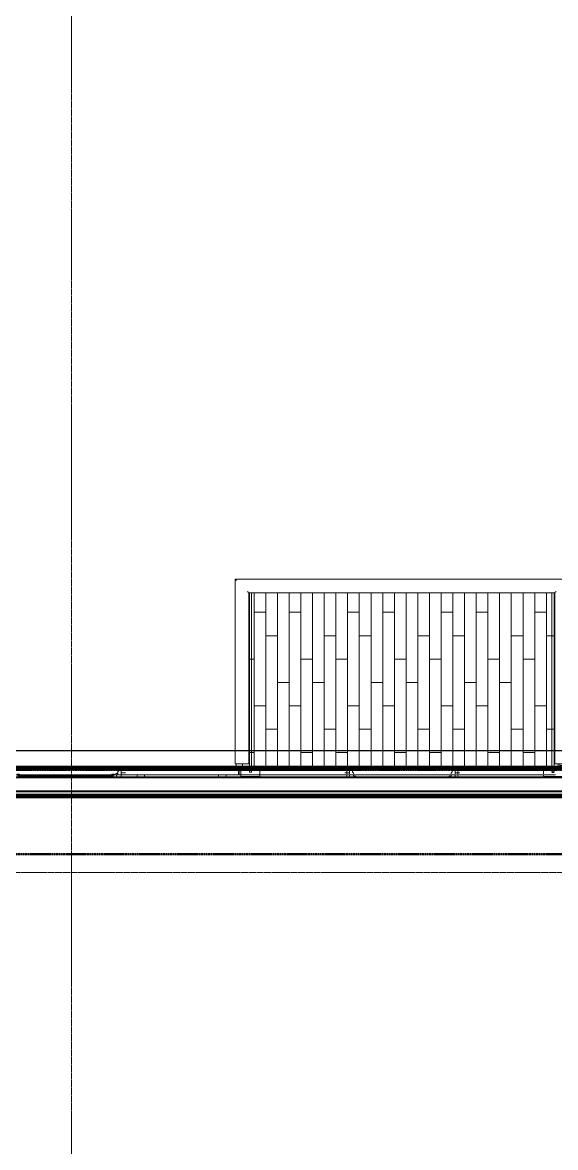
# Model space of a CAD drawing. Header units: inches. Extents: x -4235 to -464, y 9767 to 12269.
# Drawn here: x -3171.1 to -2988.7, y 10722.1 to 11107.2 of the extents above; entities that cross this region are included whole.
import ezdxf

# ---------------------------------------------------------------- set-up
doc = ezdxf.new("R2010")
doc.units = ezdxf.units.IN
doc.header["$MEASUREMENT"] = 0
doc.linetypes.add('Dash 1_16_', pattern=[0.125, 0.0625, -0.0625])
doc.linetypes.add('Grid Line 1_2_', pattern=[0.875, 0.5, -0.125, 0.125, -0.125])
for name, color, linetype, lineweight in [('A-DOOR-1', 31, 'Continuous', 9), ('A-DOOR-FRAM', 31, 'Continuous', 20), ('A-FLOR-1', 192, 'Continuous', 9), ('A-FLOR-HRAL', 11, 'Continuous', 9), ('A-FLOR-PATT-1', 9, 'Continuous', 9), ('A-GLAZ-1', 151, 'Continuous', 9), ('A-GLAZ-2', 151, 'Continuous', 20), ('A-ROOF-1', 10, 'Dash 1_16_', 9), ('A-WALL-1', 113, 'Continuous', 9), ('C-PROP-LINE-1', 91, 'Dash 1_16_', 50), ('S-GRID-1', 1, 'Grid Line 1_2_', 9)]:
    doc.layers.add(name, color=color, linetype=linetype, lineweight=lineweight)

# ---------------------------------------------------------------- blocks, each defined once
blk = doc.blocks.new('Basic Wall _ EXT - FIBER CEMENT - LARGE - ___-2505166-BACKGROUND - ROOF PLAN')
at = {"layer": 'A-WALL-1'}
for p, q in [((-3097.99, 10851.71), (-3137.31, 10851.71)), ((-3097.99, 10851.71), (-3137.31, 10851.71)), ((-3137.31, 10851.68), (-3097.99, 10851.68)), ((-3097.99, 10851.68), (-3137.31, 10851.68)), ((-3096.97, 10849.67), (-3137.31, 10849.67)), ((-3096.97, 10849.67), (-3137.31, 10849.67)), ((-3137.31, 10849.64), (-3129.32, 10849.64)), ((-3129.32, 10849.64), (-3137.31, 10849.64)), ((-3129.32, 10849.64), (-3101.45, 10849.64)), ((-3101.45, 10849.64), (-3129.32, 10849.64)), ((-3101.45, 10849.64), (-3096.97, 10849.64)), ((-3096.97, 10849.64), (-3101.45, 10849.64)), ((-3096.33, 10849.67), (-3096.97, 10849.67)), ((-3096.33, 10849.67), (-3096.97, 10849.67)), ((-3096.97, 10849.64), (-3096.33, 10849.64)), ((-3096.33, 10849.64), (-3096.97, 10849.64)), ((-3096.24, 10849.67), (-3096.33, 10849.67)), ((-3096.24, 10849.67), (-3096.33, 10849.67)), ((-3096.33, 10849.64), (-3096.24, 10849.64)), ((-3096.24, 10849.64), (-3096.33, 10849.64)), ((-3089.85, 10849.67), (-3096.22, 10849.67)), ((-3089.85, 10849.67), (-3096.22, 10849.67)), ((-3096.22, 10849.64), (-3089.85, 10849.64)), ((-3089.85, 10849.64), (-3096.22, 10849.64)), ((-3059.19, 10849.67), (-3089.83, 10849.67)), ((-3059.19, 10849.67), (-3089.83, 10849.67)), ((-3089.83, 10849.64), (-3059.19, 10849.64)), ((-3059.19, 10849.64), (-3089.83, 10849.64)), ((-2992.83, 10849.67), (-3023.06, 10849.67)), ((-2992.83, 10849.67), (-3023.06, 10849.67)), ((-3023.06, 10849.64), (-2992.83, 10849.64)), ((-2992.83, 10849.64), (-3023.06, 10849.64)), ((-2992.74, 10849.67), (-2992.83, 10849.67)), ((-2992.74, 10849.67), (-2992.83, 10849.67)), ((-2992.83, 10849.64), (-2992.74, 10849.64)), ((-2992.74, 10849.64), (-2992.83, 10849.64)), ((-2988.75, 10849.67), (-2992.72, 10849.67)), ((-2988.75, 10849.67), (-2992.72, 10849.67)), ((-2992.72, 10849.64), (-2988.75, 10849.64)), ((-2988.75, 10849.64), (-2992.72, 10849.64))]:
    blk.add_line(p, q, dxfattribs=at)
blk = doc.blocks.new('Basic Wall _ EXT - FIBER CEMENT - LARGE - ___-2162459-BACKGROUND - ROOF PLAN')
at = {"layer": 'A-WALL-1'}
for p, q in [((-3093.45, 10852.26), (-3400.56, 10852.26)), ((-3093.45, 10852.26), (-3400.55, 10852.26)), ((-3093.45, 10852.26), (-3400.55, 10852.26)), ((-3093.45, 10852.28), (-3400.53, 10852.28)), ((-3093.45, 10852.3), (-3400.52, 10852.3)), ((-3093.45, 10852.3), (-3400.52, 10852.3)), ((-3093.45, 10852.6), (-3400.21, 10852.6)), ((-3093.34, 10852.6), (-3093.4, 10852.6)), ((-3093.34, 10852.3), (-3093.4, 10852.3)), ((-3093.34, 10852.3), (-3093.4, 10852.3)), ((-3093.34, 10852.28), (-3093.4, 10852.28)), ((-3093.34, 10852.26), (-3093.4, 10852.26)), ((-3093.34, 10852.26), (-3093.4, 10852.26)), ((-3093.34, 10852.26), (-3093.4, 10852.26)), ((-3093.27, 10852.6), (-3093.34, 10852.6)), ((-3093.26, 10852.3), (-3093.34, 10852.3)), ((-3093.26, 10852.3), (-3093.34, 10852.3)), ((-3093.26, 10852.28), (-3093.34, 10852.28)), ((-3093.26, 10852.26), (-3093.34, 10852.26)), ((-3093.26, 10852.26), (-3093.34, 10852.26)), ((-3093.26, 10852.26), (-3093.34, 10852.26)), ((-3093.18, 10852.6), (-3093.26, 10852.6)), ((-3093.17, 10852.3), (-3093.26, 10852.3)), ((-3093.17, 10852.3), (-3093.26, 10852.3)), ((-3093.17, 10852.28), (-3093.26, 10852.28)), ((-3093.17, 10852.26), (-3093.26, 10852.26)), ((-3093.17, 10852.26), (-3093.26, 10852.26)), ((-3093.17, 10852.26), (-3093.26, 10852.26)), ((-3093.08, 10852.6), (-3093.17, 10852.6)), ((-3093.08, 10852.3), (-3093.17, 10852.3)), ((-3093.08, 10852.3), (-3093.17, 10852.3)), ((-3093.08, 10852.28), (-3093.17, 10852.28)), ((-3093.08, 10852.26), (-3093.17, 10852.26)), ((-3093.08, 10852.26), (-3093.17, 10852.26)), ((-3093.08, 10852.26), (-3093.17, 10852.26)), ((-3092.98, 10852.6), (-3093.08, 10852.6)), ((-3092.98, 10852.3), (-3093.08, 10852.3)), ((-3092.98, 10852.3), (-3093.08, 10852.3)), ((-3092.98, 10852.28), (-3093.08, 10852.28)), ((-3092.98, 10852.26), (-3093.08, 10852.26)), ((-3092.98, 10852.26), (-3093.08, 10852.26)), ((-3092.98, 10852.26), (-3093.08, 10852.26)), ((-3092.89, 10852.6), (-3092.98, 10852.6)), ((-3092.89, 10852.3), (-3092.98, 10852.3)), ((-3092.89, 10852.3), (-3092.98, 10852.3)), ((-3092.89, 10852.28), (-3092.98, 10852.28)), ((-3092.89, 10852.26), (-3092.98, 10852.26)), ((-3092.89, 10852.26), (-3092.98, 10852.26)), ((-3092.89, 10852.26), (-3092.98, 10852.26)), ((-3092.81, 10852.6), (-3092.89, 10852.6)), ((-3092.81, 10852.3), (-3092.89, 10852.3)), ((-3092.81, 10852.3), (-3092.89, 10852.3)), ((-3092.81, 10852.28), (-3092.89, 10852.28)), ((-3092.81, 10852.26), (-3092.89, 10852.26)), ((-3092.81, 10852.26), (-3092.89, 10852.26)), ((-3092.81, 10852.26), (-3092.89, 10852.26)), ((-3092.75, 10852.6), (-3092.81, 10852.6)), ((-3092.75, 10852.3), (-3092.81, 10852.3)), ((-3092.75, 10852.3), (-3092.81, 10852.3)), ((-3092.75, 10852.28), (-3092.81, 10852.28)), ((-3092.75, 10852.26), (-3092.81, 10852.26)), ((-3092.75, 10852.26), (-3092.81, 10852.26)), ((-3092.75, 10852.26), (-3092.81, 10852.26)), ((-2989.96, 10852.6), (-3092.7, 10852.6)), ((-2989.96, 10852.3), (-3092.7, 10852.3)), ((-2989.96, 10852.3), (-3092.7, 10852.3)), ((-2989.96, 10852.28), (-3092.7, 10852.28)), ((-2989.96, 10852.26), (-3092.7, 10852.26)), ((-2989.96, 10852.26), (-3092.7, 10852.26)), ((-2989.96, 10852.26), (-3092.7, 10852.26)), ((-2989.85, 10852.6), (-2989.91, 10852.6)), ((-2989.85, 10852.3), (-2989.91, 10852.3)), ((-2989.85, 10852.3), (-2989.91, 10852.3)), ((-2989.85, 10852.28), (-2989.91, 10852.28)), ((-2989.85, 10852.26), (-2989.91, 10852.26)), ((-2989.85, 10852.26), (-2989.91, 10852.26)), ((-2989.85, 10852.26), (-2989.91, 10852.26)), ((-2989.77, 10852.6), (-2989.85, 10852.6)), ((-2989.77, 10852.3), (-2989.85, 10852.3)), ((-2989.77, 10852.3), (-2989.85, 10852.3)), ((-2989.77, 10852.28), (-2989.85, 10852.28)), ((-2989.77, 10852.26), (-2989.85, 10852.26)), ((-2989.77, 10852.26), (-2989.85, 10852.26)), ((-2989.77, 10852.26), (-2989.85, 10852.26)), ((-2989.68, 10852.6), (-2989.77, 10852.6)), ((-2989.68, 10852.3), (-2989.77, 10852.3)), ((-2989.68, 10852.3), (-2989.77, 10852.3)), ((-2989.68, 10852.28), (-2989.77, 10852.28)), ((-2989.68, 10852.26), (-2989.77, 10852.26)), ((-2989.68, 10852.26), (-2989.77, 10852.26)), ((-2989.68, 10852.26), (-2989.77, 10852.26)), ((-2989.58, 10852.6), (-2989.68, 10852.6)), ((-2989.58, 10852.3), (-2989.68, 10852.3)), ((-2989.58, 10852.3), (-2989.68, 10852.3)), ((-2989.58, 10852.28), (-2989.68, 10852.28)), ((-2989.58, 10852.26), (-2989.68, 10852.26)), ((-2989.58, 10852.26), (-2989.68, 10852.26)), ((-2989.58, 10852.26), (-2989.68, 10852.26)), ((-2989.49, 10852.6), (-2989.58, 10852.6)), ((-2989.49, 10852.3), (-2989.58, 10852.3)), ((-2989.49, 10852.3), (-2989.58, 10852.3)), ((-2989.49, 10852.28), (-2989.58, 10852.28)), ((-2989.49, 10852.26), (-2989.58, 10852.26)), ((-2989.49, 10852.26), (-2989.58, 10852.26)), ((-2989.49, 10852.26), (-2989.58, 10852.26)), ((-2989.4, 10852.6), (-2989.48, 10852.6)), ((-2989.4, 10852.3), (-2989.48, 10852.3)), ((-2989.4, 10852.3), (-2989.48, 10852.3)), ((-2989.4, 10852.28), (-2989.48, 10852.28)), ((-2989.4, 10852.26), (-2989.48, 10852.26)), ((-2989.4, 10852.26), (-2989.48, 10852.26)), ((-2989.4, 10852.26), (-2989.48, 10852.26)), ((-2989.32, 10852.6), (-2989.39, 10852.6)), ((-2989.32, 10852.3), (-2989.39, 10852.3)), ((-2989.32, 10852.3), (-2989.39, 10852.3)), ((-2989.32, 10852.28), (-2989.39, 10852.28)), ((-2989.32, 10852.26), (-2989.39, 10852.26)), ((-2989.32, 10852.26), (-2989.39, 10852.26)), ((-2989.32, 10852.26), (-2989.39, 10852.26)), ((-2989.26, 10852.6), (-2989.32, 10852.6)), ((-2989.26, 10852.3), (-2989.32, 10852.3)), ((-2989.26, 10852.3), (-2989.32, 10852.3)), ((-2989.26, 10852.28), (-2989.32, 10852.28)), ((-2989.26, 10852.26), (-2989.32, 10852.26)), ((-2989.26, 10852.26), (-2989.32, 10852.26)), ((-2989.26, 10852.26), (-2989.32, 10852.26)), ((-2637.56, 10852.6), (-2989.21, 10852.6)), ((-2637.56, 10852.3), (-2989.21, 10852.3)), ((-2637.56, 10852.3), (-2989.21, 10852.3)), ((-2637.56, 10852.28), (-2989.21, 10852.28)), ((-2637.56, 10852.26), (-2989.21, 10852.26)), ((-2637.56, 10852.26), (-2989.21, 10852.26)), ((-2637.56, 10852.26), (-2989.21, 10852.26)), ((-3403.17, 10849.64), (-3096.33, 10849.64)), ((-3096.33, 10849.64), (-3403.17, 10849.64)), ((-3096.33, 10849.67), (-3403.14, 10849.67)), ((-3096.33, 10849.67), (-3403.14, 10849.67)), ((-3096.24, 10849.67), (-3096.33, 10849.67)), ((-3096.24, 10849.67), (-3096.33, 10849.67)), ((-3096.33, 10849.64), (-3096.24, 10849.64)), ((-3096.24, 10849.64), (-3096.33, 10849.64)), ((-3089.85, 10849.67), (-3096.22, 10849.67)), ((-3089.85, 10849.67), (-3096.22, 10849.67)), ((-3096.22, 10849.64), (-3089.85, 10849.64)), ((-3089.85, 10849.64), (-3096.22, 10849.64)), ((-2992.83, 10849.67), (-3089.83, 10849.67)), ((-2992.83, 10849.67), (-3089.83, 10849.67)), ((-3089.83, 10849.64), (-2992.83, 10849.64)), ((-2992.83, 10849.64), (-3089.83, 10849.64)), ((-2992.74, 10849.67), (-2992.83, 10849.67)), ((-2992.74, 10849.67), (-2992.83, 10849.67)), ((-2992.83, 10849.64), (-2992.74, 10849.64)), ((-2992.74, 10849.64), (-2992.83, 10849.64)), ((-2988.75, 10849.67), (-2992.72, 10849.67)), ((-2988.75, 10849.67), (-2992.72, 10849.67)), ((-2992.72, 10849.64), (-2988.75, 10849.64)), ((-2988.75, 10849.64), (-2992.72, 10849.64))]:
    blk.add_line(p, q, dxfattribs=at)
blk = doc.blocks.new('Basic Wall _ EXT - FIBER CEMENT - SMALL - ___-2145933-BACKGROUND - ROOF PLAN')
at = {"layer": 'A-WALL-1'}
for p, q in [((-3394.94, 10857.87), (-2061.81, 10857.87)), ((-2061.81, 10857.87), (-3394.94, 10857.87)), ((-2061.73, 10857.95), (-3394.86, 10857.95)), ((-2061.73, 10857.95), (-3394.86, 10857.95)), ((-2070.72, 10848.97), (-3403.85, 10848.97)), ((-2068.29, 10851.39), (-3401.42, 10851.39)), ((-2068.29, 10851.39), (-3401.42, 10851.39)), ((-2077.17, 10848.97), (-3401.42, 10848.97)), ((-2068.22, 10851.47), (-3401.34, 10851.47)), ((-2067.84, 10851.85), (-3400.96, 10851.85)), ((-2067.77, 10851.92), (-3400.89, 10851.92)), ((-2077.91, 10841.78), (-3411.03, 10841.78)), ((-2077.8, 10841.89), (-3410.92, 10841.89)), ((-2077.67, 10842.02), (-3410.8, 10842.02)), ((-2077.6, 10842.08), (-3410.73, 10842.08)), ((-3410.52, 10842.29), (-2077.4, 10842.29)), ((-3410.37, 10842.44), (-2077.25, 10842.44)), ((-2077.24, 10842.45), (-3410.36, 10842.45)), ((-2077.2, 10842.48), (-3410.33, 10842.48)), ((-2077.17, 10842.52), (-3410.3, 10842.52)), ((-2077.18, 10842.51), (-3410.3, 10842.51)), ((-2077.17, 10842.52), (-3410.29, 10842.52)), ((-2077.11, 10842.58), (-3410.23, 10842.58)), ((-2077.1, 10842.59), (-3410.22, 10842.59)), ((-2077.05, 10842.64), (-3410.17, 10842.64)), ((-3409.82, 10842.99), (-2076.7, 10842.99)), ((-2076.7, 10842.99), (-3409.82, 10842.99)), ((-3408.95, 10843.86), (-2075.83, 10843.86)), ((-2075.83, 10843.86), (-3408.95, 10843.86)), ((-2075.62, 10844.06), (-3408.75, 10844.06)), ((-2075.62, 10844.06), (-3408.75, 10844.06)), ((-2075.54, 10844.14), (-3408.67, 10844.14)), ((-2075.54, 10844.14), (-3408.67, 10844.14))]:
    blk.add_line(p, q, dxfattribs=at)
blk = doc.blocks.new('Door-Inswing-Andersen-400_Series-Single - 3_ 0-1_8_ x 6_ 7-1_2_ - 3rd floor-2895941-BACKGROUND - ROOF PLAN')
at = {"layer": 'A-DOOR-FRAM'}
for p, q in [((-19.69, -3.44), (-18.06, -3.44)), ((-18.06, -2.01), (-18.06, -1.69)), ((-18.06, -2.01), (-18.06, -1.69)), ((-18.06, -2.69), (-18.06, -2.01)), ((-18.06, -2.69), (-18.06, -2.01)), ((-18.06, -2.84), (-18.06, -2.72)), ((-18.06, -2.84), (-18.06, -2.72)), ((-18.06, -4.11), (-18.06, -3)), ((-18.06, -4.11), (-18.06, -3)), ((-16.71, -3.4), (-17.03, -3.63)), ((-17.03, -3.63), (-17.03, -4.11)), ((-16, -2.23), (-16.69, -2.39)), ((-16.69, -2.39), (-16.69, -2.69)), ((-16.69, -2.72), (-16.69, -2.84)), ((-16.69, -3), (-16.69, -3.39)), ((-16, -1.69), (-16, -2.01)), ((-16, -2.01), (-16, -2.23)), ((16, -1.69), (16, -2.01)), ((16, -2.01), (16, -2.23)), ((16, -2.23), (16.69, -2.39)), ((16.69, -2.39), (16.69, -2.69)), ((16.69, -2.74), (16.69, -2.84)), ((16.69, -3), (16.69, -3.37)), ((16.69, -3.39), (17.03, -3.63)), ((17.03, -3.63), (17.03, -4.11)), ((18.06, -2.01), (18.06, -1.69)), ((18.06, -1.69), (18.06, -2.01)), ((18.06, -2.69), (18.06, -2.01)), ((18.06, -2.01), (18.06, -2.69)), ((18.06, -2.84), (18.06, -2.74)), ((18.06, -2.74), (18.06, -2.84)), ((18.06, -4.11), (18.06, -3)), ((18.06, -3), (18.06, -4.11)), ((19.69, -3.44), (18.06, -3.44)), ((-18.06, -4.26), (-18.06, -4.22)), ((-18.06, -4.26), (-18.06, -4.22)), ((-18.06, -4.75), (-18.06, -4.56)), ((-18.06, -4.75), (-17.03, -4.75)), ((-17.03, -4.22), (-17.03, -4.26)), ((-17.03, -4.56), (-17.03, -4.75)), ((17.03, -4.22), (17.03, -4.27)), ((17.03, -4.56), (17.03, -4.75)), ((18.06, -4.75), (17.03, -4.75)), ((18.06, -4.27), (18.06, -4.22)), ((18.06, -4.22), (18.06, -4.27)), ((18.06, -4.75), (18.06, -4.56))]:
    blk.add_line(p, q, dxfattribs=at)
blk = doc.blocks.new('Window-Double_Hung-Andersen-400_Series-Tilt_Wash - DOUBLE HUNG - COTTAGE - 3RD FLOOR-V71-BACKGROUND - ROOF PLAN')
at = {"layer": 'A-GLAZ-1'}
for p, q in [((-16.29, 2.5), (-15.7, 2.5)), ((-16.29, 2.12), (-15.7, 2.12)), ((-15.82, 2.5), (-15.82, 2.12)), ((-15.7, 2.62), (15.7, 2.62)), ((-15.7, 2.5), (15.7, 2.5)), ((-15.7, 2.12), (15.7, 2.12)), ((-15.7, 2), (15.7, 2)), ((16.29, 2.5), (15.7, 2.5)), ((16.29, 2.12), (15.7, 2.12)), ((15.82, 2.5), (15.82, 2.12))]:
    blk.add_line(p, q, dxfattribs=at)
at = {"layer": 'A-GLAZ-2'}
for p, q in [((19.01, 4.81), (-19.01, 4.81)), ((-19.01, 4.81), (-19.01, 4.56)), ((-19.01, 4.33), (-19.01, 4.28)), ((-19.01, 4.11), (-19.01, 3)), ((-18.2, 4.81), (-18.2, 4.56)), ((-18.2, 4.33), (-18.2, 4.28)), ((-18.2, 4.11), (-18.2, 4)), ((-18.2, 4), (-17.92, 4)), ((-17.92, 4), (-17.61, 3.19)), ((17.92, 4), (17.83, 3.75)), ((18.2, 4), (17.92, 4)), ((18.2, 4.81), (18.2, 4.56)), ((18.2, 4.39), (18.2, 4.34)), ((18.2, 4.33), (18.2, 4.28)), ((18.2, 4.27), (18.2, 4.22)), ((18.2, 4.11), (18.2, 4)), ((19.01, 4.56), (19.01, 4.81)), ((19.01, 4.34), (19.01, 4.39)), ((19.01, 4.28), (19.01, 4.33)), ((19.01, 4.22), (19.01, 4.27)), ((19.01, 3), (19.01, 4.11)), ((-19.01, 3.44), (-20.51, 3.44)), ((-19.01, 2.94), (-19.01, 2.9)), ((-19.01, 2.83), (-19.01, 2.72)), ((-19.01, 2.69), (-19.01, 2.01)), ((-19.01, 2.01), (-19.01, 1.69)), ((-17.61, 3.19), (-17.14, 3.19)), ((-17.42, 2.75), (-16.57, 2.75)), ((-17.42, 2.69), (-17.42, 2.01)), ((-17.42, 2.01), (-17.42, 1.69)), ((-17.14, 3.19), (-17.14, 3)), ((-17.14, 2.94), (-17.14, 2.9)), ((-17.14, 2.89), (-17.14, 2.84)), ((-17.14, 2.83), (-17.14, 2.75)), ((-15.86, 2.97), (-16.57, 2.97)), ((-16.57, 2.9), (-16.57, 2.94)), ((-16.57, 2.84), (-16.57, 2.89)), ((-16.57, 2.72), (-16.57, 2.82)), ((-16.57, 2.62), (-16.57, 2.69)), ((-15.7, 2.62), (-16.57, 2.62)), ((-16.29, 2.62), (-16.29, 2.01)), ((-15.7, 2), (-16.29, 2)), ((-15.84, 2.94), (-15.82, 2.9)), ((-15.82, 2.89), (-15.8, 2.84)), ((-15.79, 2.82), (-15.74, 2.72)), ((-15.78, 1.69), (-15.7, 2)), ((-15.73, 2.69), (-15.7, 2.62)), ((15.73, 2.69), (15.7, 2.63)), ((15.7, 2.62), (16.57, 2.62)), ((15.7, 2), (16.29, 2)), ((15.78, 1.69), (15.7, 2)), ((15.78, 2.8), (15.74, 2.72)), ((15.82, 2.89), (15.8, 2.84)), ((15.84, 2.94), (15.82, 2.9)), ((15.86, 2.97), (16.57, 2.97)), ((16.29, 2.62), (16.29, 2.01)), ((16.57, 2.9), (16.57, 2.94)), ((16.57, 2.84), (16.57, 2.89)), ((16.57, 2.72), (16.57, 2.8)), ((17.42, 2.75), (16.57, 2.75)), ((17.14, 3.19), (17.14, 3.06)), ((17.61, 3.19), (17.14, 3.19)), ((17.14, 3.05), (17.14, 3)), ((17.14, 2.94), (17.14, 2.9)), ((17.14, 2.89), (17.14, 2.84)), ((17.14, 2.8), (17.14, 2.75)), ((17.42, 2.68), (17.42, 2.01)), ((17.42, 2.01), (17.42, 1.71)), ((17.83, 3.75), (17.61, 3.19)), ((19.01, 3.44), (20.51, 3.44)), ((19.01, 2.9), (19.01, 2.94)), ((19.01, 2.84), (19.01, 2.89)), ((19.01, 2.72), (19.01, 2.8)), ((19.01, 2.01), (19.01, 2.69)), ((19.01, 1.69), (19.01, 2.01))]:
    blk.add_line(p, q, dxfattribs=at)
blk = doc.blocks.new('Railing - Baluster_01-V160-BACKGROUND - ROOF PLAN')
at = {"layer": 'A-FLOR-HRAL'}
for p, q in [((-0.59, 1.18), (0.59, 1.18)), ((-0.59, 0.59), (-0.59, 1.18)), ((0.59, 1.18), (0.59, 0.59))]:
    blk.add_line(p, q, dxfattribs=at)
blk = doc.blocks.new('Railing - Railing-2700292-BACKGROUND - ROOF PLAN')
at = {"layer": 'A-FLOR-HRAL'}
for p, q in [((-2984.3, 10916.64), (-3098.35, 10916.64)), ((-3098.35, 10916.64), (-3098.35, 10857.95)), ((-2984.3, 10857.95), (-2984.3, 10916.64)), ((-3093.62, 10911.91), (-2989.02, 10911.91)), ((-3093.62, 10857.95), (-3093.62, 10911.91)), ((-2989.02, 10911.91), (-2989.02, 10857.95)), ((-3098.35, 10857.95), (-3098.35, 10857.87)), ((-3098.35, 10857.87), (-3098.35, 10853.39)), ((-3093.62, 10857.87), (-3093.62, 10857.95)), ((-3093.62, 10853.39), (-3093.62, 10857.87)), ((-2989.02, 10857.95), (-2989.02, 10857.87)), ((-2989.02, 10857.87), (-2989.02, 10853.39)), ((-2984.3, 10857.87), (-2984.3, 10857.95)), ((-2984.3, 10853.39), (-2984.3, 10857.87)), ((-3097.88, 10853.39), (-3098.35, 10853.39)), ((-3094.1, 10853.39), (-3097.88, 10853.39)), ((-3093.76, 10853.39), (-3094.1, 10853.39)), ((-3093.62, 10853.39), (-3093.76, 10853.39)), ((-2988.55, 10853.39), (-2989.02, 10853.39)), ((-2984.77, 10853.39), (-2988.55, 10853.39)), ((-2984.3, 10853.39), (-2984.77, 10853.39))]:
    blk.add_line(p, q, dxfattribs=at)
for points, knots in [([(-3098.35, 10916.64), (-3098.35, 10916.64), (-3098.34, 10916.63), (-3098.31, 10916.6), (-3098.29, 10916.58), (-3098.26, 10916.55), (-3098.23, 10916.52), (-3098.2, 10916.49), (-3098.16, 10916.46), (-3098.12, 10916.41), (-3098.09, 10916.38), (-3098.05, 10916.34), (-3097.98, 10916.27), (-3097.92, 10916.21), (-3097.88, 10916.17)], [0, 0, 0, 0, 0.166667, 0.25, 0.333333, 0.416667, 0.458333, 0.5, 0.583333, 0.666667, 0.708333, 0.75, 0.833333, 1, 1, 1, 1]), ([(-2984.3, 10916.64), (-2984.3, 10916.64), (-2984.31, 10916.63), (-2984.33, 10916.6), (-2984.36, 10916.58), (-2984.39, 10916.55), (-2984.42, 10916.52), (-2984.44, 10916.49), (-2984.48, 10916.46), (-2984.53, 10916.41), (-2984.56, 10916.38), (-2984.6, 10916.34), (-2984.67, 10916.27), (-2984.73, 10916.21), (-2984.77, 10916.17)], [0, 0, 0, 0, 0.166667, 0.25, 0.333333, 0.416667, 0.458333, 0.5, 0.583333, 0.666667, 0.708333, 0.75, 0.833333, 1, 1, 1, 1]), ([(-3094.1, 10912.39), (-3094.05, 10912.35), (-3093.99, 10912.28), (-3093.92, 10912.21), (-3093.87, 10912.16), (-3093.83, 10912.12), (-3093.8, 10912.09), (-3093.77, 10912.06), (-3093.74, 10912.03), (-3093.72, 10912.01), (-3093.69, 10911.98), (-3093.66, 10911.95), (-3093.63, 10911.92), (-3093.62, 10911.91), (-3093.62, 10911.91)], [0, 0, 0, 0, 0.166667, 0.25, 0.333333, 0.375, 0.416667, 0.5, 0.541667, 0.583333, 0.666667, 0.75, 0.833333, 1, 1, 1, 1]), ([(-2988.55, 10912.39), (-2988.59, 10912.35), (-2988.65, 10912.28), (-2988.73, 10912.21), (-2988.78, 10912.16), (-2988.81, 10912.12), (-2988.85, 10912.09), (-2988.88, 10912.06), (-2988.91, 10912.03), (-2988.93, 10912.01), (-2988.96, 10911.98), (-2988.99, 10911.95), (-2989.02, 10911.92), (-2989.02, 10911.92), (-2989.02, 10911.91)], [0, 0, 0, 0, 0.166667, 0.25, 0.333333, 0.375, 0.416667, 0.5, 0.541667, 0.583333, 0.666667, 0.75, 0.833333, 1, 1, 1, 1])]:
    blk.add_open_spline(points, degree=3, knots=knots, dxfattribs=at)
at = {"rotation": 180}
blk.add_blockref('Railing - Baluster_01-V160-BACKGROUND - ROOF PLAN', (-2986.66, 10853.98), dxfattribs=at)
blk = doc.blocks.new('Walls 99 - Walls 1-2572281-BACKGROUND - ROOF PLAN')
at = {"layer": 'A-WALL-1'}
for p, q in [((-2989.96, 10911.92), (-2989.96, 10857.95)), ((-2989.21, 10857.95), (-2989.21, 10911.92)), ((-2989.96, 10857.95), (-2989.96, 10857.87)), ((-2989.96, 10857.87), (-2989.96, 10852.02)), ((-2989.21, 10857.87), (-2989.21, 10857.95)), ((-2989.21, 10852.02), (-2989.21, 10857.87)), ((-2992.83, 10852.02), (-2992.83, 10851.92)), ((-2989.96, 10852.02), (-2992.83, 10852.02)), ((-2992.83, 10852.02), (-2986.33, 10852.02)), ((-2989.96, 10852.02), (-2989.96, 10851.92)), ((-2989.85, 10852.02), (-2989.91, 10852.02)), ((-2989.77, 10852.02), (-2989.85, 10852.02)), ((-2989.68, 10852.02), (-2989.77, 10852.02)), ((-2989.58, 10852.02), (-2989.68, 10852.02)), ((-2989.49, 10852.02), (-2989.58, 10852.02)), ((-2989.39, 10852.02), (-2989.48, 10852.02)), ((-2989.32, 10852.02), (-2989.39, 10852.02)), ((-2989.26, 10852.02), (-2989.31, 10852.02)), ((-2989.21, 10851.92), (-2989.21, 10852.02)), ((-2986.33, 10852.02), (-2989.2, 10852.02)), ((-2986.33, 10851.92), (-2986.33, 10852.02)), ((-2992.83, 10851.92), (-2992.83, 10851.51)), ((-2992.83, 10851.06), (-2992.83, 10849.95)), ((-2992.83, 10849.79), (-2992.83, 10849.08)), ((-2986.33, 10849.08), (-2992.83, 10849.08)), ((-2992.83, 10849.08), (-2992.72, 10849.08)), ((-2992.72, 10849.08), (-2992.4, 10849.08)), ((-2992.4, 10849.08), (-2991.88, 10849.08)), ((-2991.88, 10849.08), (-2991.21, 10849.08)), ((-2991.21, 10849.08), (-2990.42, 10849.08)), ((-2990.42, 10849.08), (-2986.33, 10849.08)), ((-2989.96, 10851.92), (-2989.96, 10851.51)), ((-2989.96, 10851.06), (-2989.96, 10850.71)), ((-2989.21, 10851.51), (-2989.21, 10851.92)), ((-2989.21, 10850.71), (-2989.21, 10851.06)), ((-2986.33, 10851.51), (-2986.33, 10851.92)), ((-2986.33, 10849.95), (-2986.33, 10851.06)), ((-2986.33, 10849.08), (-2986.33, 10849.79))]:
    blk.add_line(p, q, dxfattribs=at)
for start_param, end_param in [(2.879793, 3.141593), (3.141593, 3.403392), (2.356194, 2.879793), (3.403392, 3.926991), (1.308997, 2.356194), (3.926991, 4.43523), (4.45059, 4.974188), (0.523599, 1.308997), (4.991351, 6.283185), (0.022268, 0.442878)]:
    blk.add_ellipse((-2989.58, 10850.71), major_axis=(0.375, 0), ratio=0.86769, start_param=start_param, end_param=end_param, dxfattribs=at)
blk = doc.blocks.new('Walls 100 - Walls 1-2572300-BACKGROUND - ROOF PLAN')
at = {"layer": 'A-WALL-1'}
for p, q in [((-3093.45, 10911.91), (-3093.45, 10857.95)), ((-3092.7, 10857.95), (-3092.7, 10911.91)), ((-3093.45, 10857.95), (-3093.45, 10857.87)), ((-3093.45, 10857.87), (-3093.45, 10852.02)), ((-3092.7, 10857.87), (-3092.7, 10857.95)), ((-3092.7, 10852.02), (-3092.7, 10857.87)), ((-3096.33, 10852.02), (-3096.33, 10851.92)), ((-3093.45, 10852.02), (-3096.33, 10852.02)), ((-3096.33, 10852.02), (-3089.83, 10852.02)), ((-3093.45, 10852.02), (-3093.45, 10851.92)), ((-3093.34, 10852.02), (-3093.4, 10852.02)), ((-3093.27, 10852.02), (-3093.34, 10852.02)), ((-3093.18, 10852.02), (-3093.27, 10852.02)), ((-3093.08, 10852.02), (-3093.17, 10852.02)), ((-3092.98, 10852.02), (-3093.08, 10852.02)), ((-3092.89, 10852.02), (-3092.98, 10852.02)), ((-3092.81, 10852.02), (-3092.89, 10852.02)), ((-3092.75, 10852.02), (-3092.81, 10852.02)), ((-3092.7, 10851.92), (-3092.7, 10852.02)), ((-3089.83, 10852.02), (-3092.7, 10852.02)), ((-3089.83, 10851.92), (-3089.83, 10852.02)), ((-3096.33, 10851.92), (-3096.33, 10851.51)), ((-3096.33, 10851.34), (-3096.33, 10851.3)), ((-3096.33, 10851.28), (-3096.33, 10851.23)), ((-3096.33, 10851.22), (-3096.33, 10851.17)), ((-3096.33, 10851.16), (-3096.33, 10851.11)), ((-3096.33, 10851.06), (-3096.33, 10849.95)), ((-3096.33, 10849.84), (-3096.33, 10849.08)), ((-3089.83, 10849.08), (-3096.33, 10849.08)), ((-3096.33, 10849.08), (-3095.89, 10849.08)), ((-3095.89, 10849.08), (-3095.37, 10849.08)), ((-3095.37, 10849.08), (-3094.7, 10849.08)), ((-3094.7, 10849.08), (-3093.08, 10849.08)), ((-3093.45, 10851.92), (-3093.45, 10851.51)), ((-3093.45, 10851.34), (-3093.45, 10851.3)), ((-3093.45, 10851.28), (-3093.45, 10851.23)), ((-3093.45, 10851.22), (-3093.45, 10851.17)), ((-3093.45, 10851.16), (-3093.45, 10851.11)), ((-3093.45, 10851.06), (-3093.45, 10850.71)), ((-3093.08, 10849.08), (-3089.83, 10849.08)), ((-3092.7, 10851.51), (-3092.7, 10851.92)), ((-3092.7, 10851.3), (-3092.7, 10851.34)), ((-3092.7, 10851.23), (-3092.7, 10851.28)), ((-3092.7, 10851.17), (-3092.7, 10851.22)), ((-3092.7, 10851.11), (-3092.7, 10851.16)), ((-3092.7, 10850.71), (-3092.7, 10851.06)), ((-3089.83, 10851.51), (-3089.83, 10851.92)), ((-3089.83, 10851.3), (-3089.83, 10851.34)), ((-3089.83, 10851.23), (-3089.83, 10851.28)), ((-3089.83, 10851.17), (-3089.83, 10851.22)), ((-3089.83, 10851.11), (-3089.83, 10851.16)), ((-3089.83, 10849.95), (-3089.83, 10851.06)), ((-3089.83, 10849.08), (-3089.83, 10849.84))]:
    blk.add_line(p, q, dxfattribs=at)
for start_param, end_param in [(2.879793, 3.141593), (3.141593, 3.403392), (2.356194, 2.879793), (3.403392, 6.283185), (2.094395, 2.356194), (1.832596, 2.094395), (1.570796, 1.832596), (1.308997, 1.570796), (1.047198, 1.308997), (0.523599, 1.047198), (0.022268, 0.442878)]:
    blk.add_ellipse((-3093.08, 10850.71), major_axis=(0.375, 0), ratio=0.86769, start_param=start_param, end_param=end_param, dxfattribs=at)
blk = doc.blocks.new('Family - ___-2835860-BACKGROUND - ROOF PLAN')
at = {"layer": 'C-PROP-LINE-1'}
blk.add_line((-2067.92, 10851.39), (-3401.42, 10851.39), dxfattribs=at)
blk = doc.blocks.new('Family - ___-2835903-BACKGROUND - ROOF PLAN')
at = {"layer": 'C-PROP-LINE-1'}
blk.add_line((-2096.82, 10822.49), (-3400.92, 10822.49), dxfattribs=at)
blk = doc.blocks.new('Family - ___-2835932-BACKGROUND - ROOF PLAN')
at = {"layer": 'C-PROP-LINE-1'}
blk.add_line((-2067.92, 10851.39), (-3401.42, 10851.39), dxfattribs=at)

msp = doc.modelspace()

# ---------------------------------------------------------------- hatches: boundary and pattern name
at = {"layer": 'A-FLOR-PATT-1'}
h = msp.add_hatch(dxfattribs=at)
h.set_pattern_fill('FP_35', color=256, style=0, pattern_type=2)
h.set_pattern_definition([(270, (-3759.859, 9809.277), (4, 2e-16), []), (0, (-3759.859, 9809.277), (8, 8), [4, -28]), (0, (-3755.859, 9793.277), (8, 8), [4, -28])])
h.paths.add_polyline_path([(-3096.33, 10851.39), (-2984.66, 10851.43), (-2984.66, 10853.39), (-2986.07, 10853.39), (-2986.07, 10852.8), (-2987.25, 10852.8), (-2987.25, 10853.39), (-2989.02, 10853.39), (-2989.06, 10911.91), (-3093.62, 10911.91), (-3093.64, 10853.39), (-3097.99, 10853.39), (-3097.99, 10851.39), (-3096.97, 10851.39)], flags=0)

# ---------------------------------------------------------------- linework, layer by layer
at = {"layer": 'A-FLOR-1'}
for p, q in [((-3097.99, 10853.39), (-3097.99, 10852.59)), ((-3097.99, 10852.43), (-3097.99, 10852.3)), ((-3097.99, 10852.26), (-3097.99, 10851.51)), ((-3097.99, 10851.39), (-3096.33, 10851.39))]:
    msp.add_line(p, q, dxfattribs=at)
at = {"layer": 'A-ROOF-1'}
msp.add_line((-3404.17, 10848.64), (-2077.17, 10848.64), dxfattribs=at)
at = {"layer": 'A-WALL-1'}
for p, q in [((-2072.55, 10851.39), (-3401.42, 10851.39)), ((-2077.17, 10848.64), (-3401.42, 10848.64)), ((-3096.33, 10851.14), (-3138.5, 10851.14)), ((-3138.5, 10849.95), (-3138.5, 10851.06)), ((-3138.5, 10849.85), (-3138.5, 10849.89)), ((-3138.5, 10849.79), (-3138.5, 10849.84)), ((-3138.5, 10849.67), (-3138.5, 10849.75)), ((-3138.5, 10849.64), (-3138.5, 10849.65)), ((-3096.97, 10849.64), (-3138.5, 10849.64)), ((-3137.31, 10851.3), (-3137.31, 10851.34)), ((-3137.31, 10851.23), (-3137.31, 10851.28)), ((-3137.31, 10851.17), (-3137.31, 10851.22)), ((-3137.31, 10848.64), (-3137.31, 10849.64)), ((-3136.94, 10851.34), (-3136.94, 10851.3)), ((-3136.94, 10851.28), (-3136.94, 10851.23)), ((-3136.94, 10851.22), (-3136.94, 10851.17)), ((-3136.75, 10851.39), (-3098.72, 10851.39)), ((-3136.75, 10851.34), (-3136.75, 10851.3)), ((-3136.75, 10851.28), (-3136.75, 10851.23)), ((-3136.75, 10851.22), (-3136.75, 10851.17)), ((-3131.86, 10848.64), (-3131.86, 10849.64)), ((-3129.32, 10848.64), (-3129.32, 10849.64)), ((-3103.99, 10849.64), (-3103.99, 10848.64)), ((-3101.45, 10849.64), (-3101.45, 10848.64)), ((-3098.91, 10851.3), (-3098.91, 10851.34)), ((-3098.91, 10851.17), (-3098.91, 10851.22)), ((-3098.72, 10851.3), (-3098.72, 10851.34)), ((-3098.72, 10851.17), (-3098.72, 10851.22)), ((-3097.16, 10851.06), (-3097.16, 10849.95)), ((-3097.16, 10849.84), (-3097.16, 10849.67)), ((-3096.97, 10851.06), (-3096.97, 10849.95)), ((-3096.97, 10849.84), (-3096.97, 10849.67)), ((-3096.97, 10849.65), (-3096.97, 10849.64)), ((-3093.45, 10851.14), (-3096.29, 10851.14)), ((-3093.34, 10851.14), (-3093.4, 10851.14)), ((-3093.26, 10851.14), (-3093.34, 10851.14)), ((-3093.17, 10851.14), (-3093.26, 10851.14)), ((-3093.08, 10851.14), (-3093.17, 10851.14)), ((-3092.98, 10851.14), (-3093.08, 10851.14)), ((-3092.89, 10851.14), (-3092.98, 10851.14)), ((-3092.82, 10851.14), (-3092.89, 10851.14)), ((-3092.75, 10851.14), (-3092.81, 10851.14)), ((-3089.94, 10851.14), (-3092.7, 10851.14)), ((-3059.19, 10851.14), (-3089.9, 10851.14)), ((-3060.14, 10851.22), (-3060.14, 10851.17)), ((-3060.14, 10851.06), (-3060.14, 10849.95)), ((-3059.19, 10850.39), (-3060.14, 10850.39)), ((-3060.14, 10849.79), (-3060.14, 10849.69)), ((-3060.14, 10849.64), (-3060.14, 10848.64)), ((-3023.06, 10851.39), (-3059.19, 10851.39)), ((-3059.19, 10851.22), (-3059.19, 10851.17)), ((-3059.19, 10851.06), (-3059.19, 10849.95)), ((-3059.19, 10849.79), (-3059.19, 10849.69)), ((-3059.19, 10849.64), (-3059.19, 10848.64)), ((-3023.06, 10851.17), (-3023.06, 10851.22)), ((-2992.83, 10851.14), (-3023.06, 10851.14)), ((-3023.06, 10849.95), (-3023.06, 10851.06)), ((-3022.11, 10850.39), (-3023.06, 10850.39)), ((-3023.06, 10849.67), (-3023.06, 10849.79)), ((-3023.06, 10848.64), (-3023.06, 10849.64)), ((-3022.11, 10851.17), (-3022.11, 10851.22)), ((-3022.11, 10849.95), (-3022.11, 10851.06)), ((-3022.11, 10849.79), (-3022.11, 10849.67)), ((-3022.11, 10849.64), (-3022.11, 10848.64)), ((-2989.96, 10851.14), (-2992.8, 10851.14)), ((-2989.85, 10851.14), (-2989.91, 10851.14)), ((-2989.77, 10851.14), (-2989.85, 10851.14)), ((-2989.68, 10851.14), (-2989.77, 10851.14)), ((-2989.58, 10851.14), (-2989.68, 10851.14)), ((-2989.49, 10851.14), (-2989.58, 10851.14)), ((-2989.39, 10851.14), (-2989.48, 10851.14)), ((-2989.33, 10851.14), (-2989.39, 10851.14)), ((-2989.26, 10851.14), (-2989.32, 10851.14)), ((-2988.75, 10851.14), (-2989.21, 10851.14)), ((-2077.17, 10842.51), (-3410.3, 10842.51))]:
    msp.add_line(p, q, dxfattribs=at)
at = {"layer": 'S-GRID-1'}
for p, q in [((-3154.32, 9836.18), (-3154.32, 12199.22)), ((-464.45, 10816.19), (-4185.7, 10816.19))]:
    msp.add_line(p, q, dxfattribs=at)

# ---------------------------------------------------------------- block references
at = {"layer": 'A-DOOR-1', "rotation": 180}
msp.add_blockref('Door-Inswing-Andersen-400_Series-Single - 3_ 0-1_8_ x 6_ 7-1_2_ - 3rd floor-2895941-BACKGROUND - ROOF PLAN', (-3041.12, 10846.95), dxfattribs=at)
at = {"layer": 'A-FLOR-HRAL'}
msp.add_blockref('Railing - Railing-2700292-BACKGROUND - ROOF PLAN', (0, 0), dxfattribs=at)
at = {"layer": 'A-GLAZ-1'}
msp.add_blockref('Window-Double_Hung-Andersen-400_Series-Tilt_Wash - DOUBLE HUNG - COTTAGE - 3RD FLOOR-V71-BACKGROUND - ROOF PLAN', (-3156.32, 10846.95), dxfattribs=at)
at = {"layer": 'A-WALL-1'}
for name in ['Walls 100 - Walls 1-2572300-BACKGROUND - ROOF PLAN', 'Walls 99 - Walls 1-2572281-BACKGROUND - ROOF PLAN', 'Basic Wall _ EXT - FIBER CEMENT - SMALL - ___-2145933-BACKGROUND - ROOF PLAN', 'Basic Wall _ EXT - FIBER CEMENT - LARGE - ___-2162459-BACKGROUND - ROOF PLAN', 'Basic Wall _ EXT - FIBER CEMENT - LARGE - ___-2505166-BACKGROUND - ROOF PLAN']:
    msp.add_blockref(name, (0, 0), dxfattribs=at)
at = {"layer": 'C-PROP-LINE-1'}
for name in ['Family - ___-2835860-BACKGROUND - ROOF PLAN', 'Family - ___-2835932-BACKGROUND - ROOF PLAN', 'Family - ___-2835903-BACKGROUND - ROOF PLAN']:
    msp.add_blockref(name, (0, 0), dxfattribs=at)

doc.saveas('drawing.dxf')
